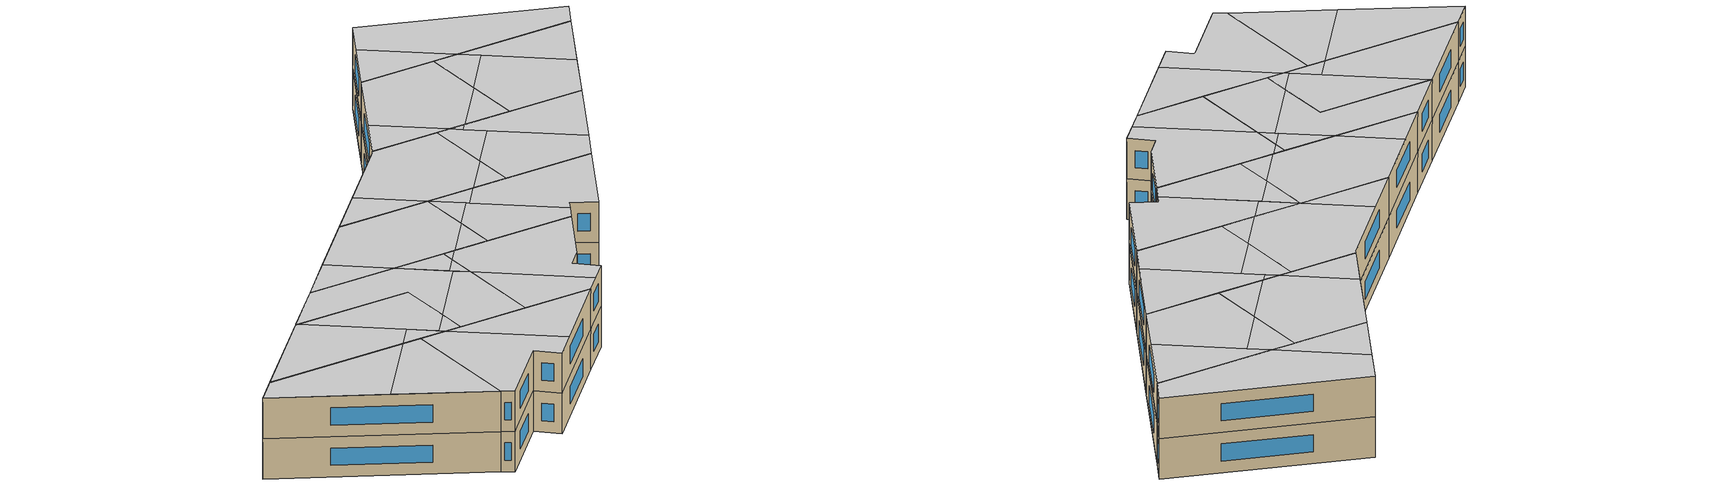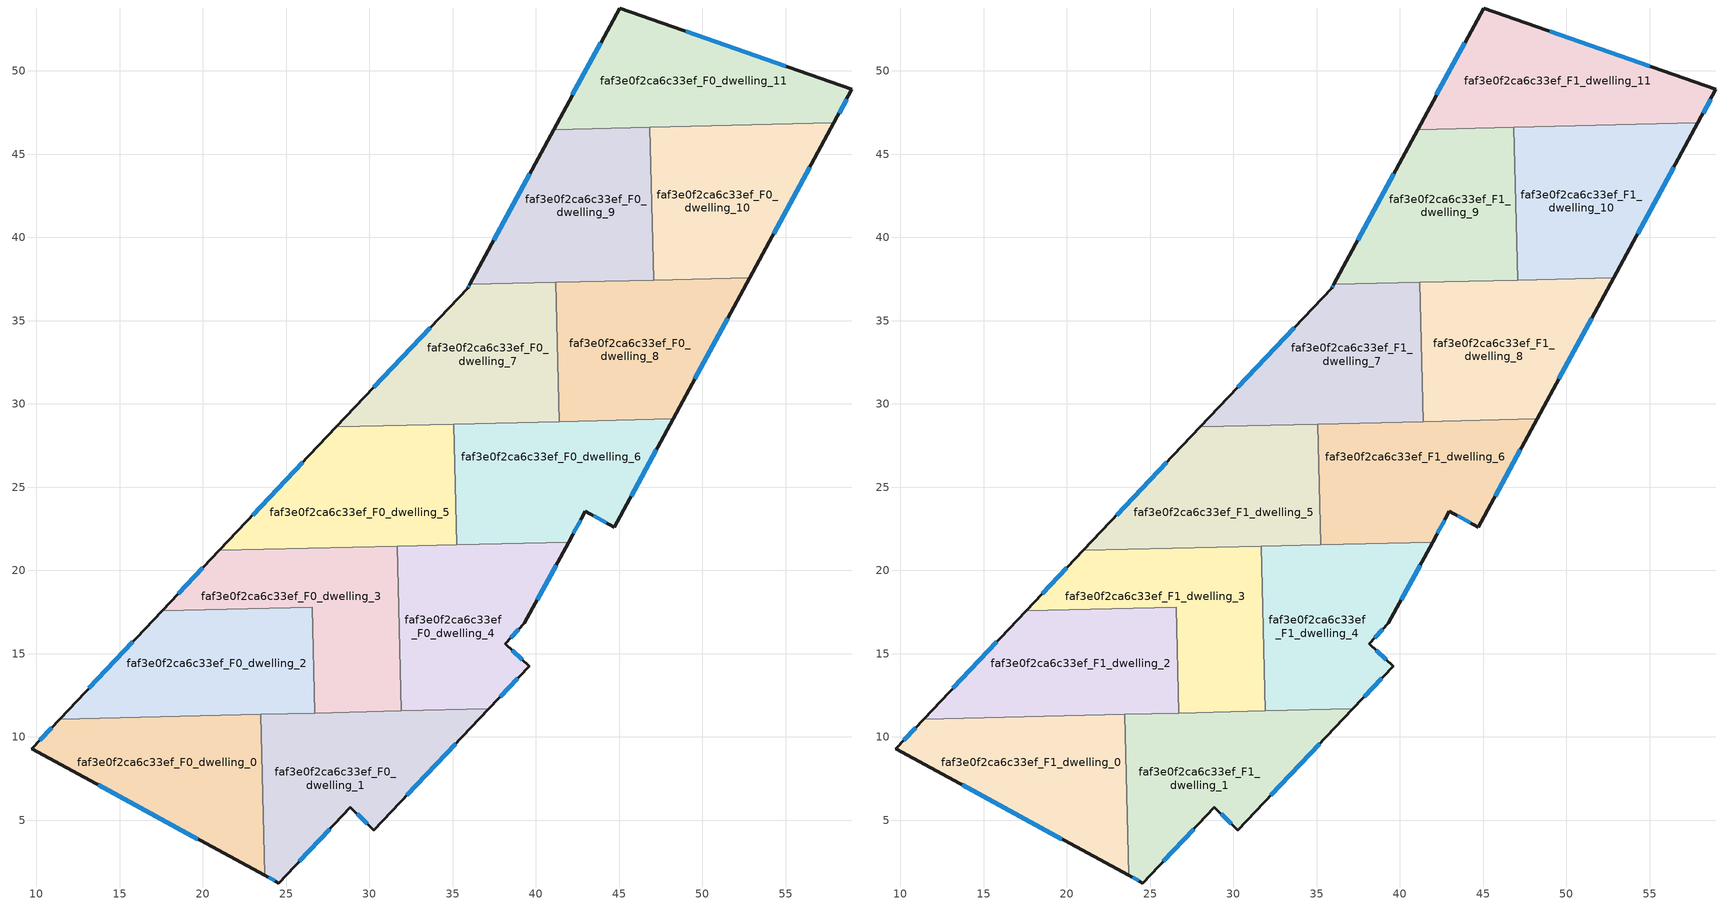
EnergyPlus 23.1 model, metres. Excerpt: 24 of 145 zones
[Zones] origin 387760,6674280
faf3e0f2ca6c33ef_F0_dwelling_0
 floor ground (EU_floor_Construction): 23.47,11.35 23.7,1.69 9.7,9.29 11.39,11.07 z0
 wall outside (EU_wall_Construction): 11.39,11.07 9.7,9.29 23.7,1.69 z0:3
 wall to faf3e0f2ca6c33ef_F0_dwelling_1 (EU_wall_Construction): 23.7,1.69 23.47,11.35 z0:3
 wall to faf3e0f2ca6c33ef_F0_dwelling_2 (EU_wall_Construction): 23.47,11.35 11.39,11.07 z0:3
 window (EU_Window_Construction): 13.7,7.12 19.7,3.86 / 10.91,10.56 10.18,9.8 z0.86:2.14
faf3e0f2ca6c33ef_F0_dwelling_1
 floor ground (EU_floor_Construction): 37.16,11.68 30.26,4.4 28.85,5.76 24.55,1.22 23.7,1.69 23.47,11.35 z0
 wall outside (EU_wall_Construction): 23.7,1.69 24.55,1.22 28.85,5.76 30.26,4.4 37.16,11.68 z0:3
 wall to faf3e0f2ca6c33ef_F0_dwelling_4 (EU_wall_Construction): 37.16,11.68 31.9,11.55 z0:3
 wall to faf3e0f2ca6c33ef_F0_dwelling_3 (EU_wall_Construction): 31.9,11.55 26.71,11.43 z0:3
 wall to faf3e0f2ca6c33ef_F0_dwelling_2 (EU_wall_Construction): 26.71,11.43 23.47,11.35 z0:3
 window (EU_Window_Construction): 29.25,5.37 29.86,4.79 / 25.78,2.52 27.62,4.46 / 23.94,1.55 24.31,1.35 / 32.23,6.48 35.19,9.6 z0.86:2.14
faf3e0f2ca6c33ef_F0_dwelling_10
 floor ground (EU_floor_Construction): 57.89,46.88 52.84,37.57 47.06,37.43 46.84,46.62 z0
 wall outside (EU_wall_Construction): 52.84,37.57 57.89,46.88 z0:3
 wall to faf3e0f2ca6c33ef_F0_dwelling_9 (EU_wall_Construction): 46.84,46.62 47.06,37.43 z0:3
 wall to faf3e0f2ca6c33ef_F0_dwelling_8 (EU_wall_Construction): 47.06,37.43 52.84,37.57 z0:3
 wall to faf3e0f2ca6c33ef_F0_dwelling_11 (EU_wall_Construction): 57.89,46.88 46.84,46.62 z0:3
 window (EU_Window_Construction): 54.28,40.23 56.45,44.22 z0.86:2.14
faf3e0f2ca6c33ef_F0_dwelling_11
 floor ground (EU_floor_Construction): 58.98,48.88 57.89,46.88 41.06,46.48 45.02,53.78 z0
 wall outside (EU_wall_Construction): 57.89,46.88 58.98,48.88 45.02,53.78 41.06,46.48 z0:3
 wall to faf3e0f2ca6c33ef_F0_dwelling_9 (EU_wall_Construction): 41.06,46.48 46.84,46.62 z0:3
 window (EU_Window_Construction): 54.99,50.28 49.01,52.38 / 58.2,47.45 58.67,48.31 / 43.89,51.69 42.19,48.57 z0.86:2.14
faf3e0f2ca6c33ef_F0_dwelling_2
 floor ground (EU_floor_Construction): 26.56,17.78 26.71,11.43 11.39,11.07 17.54,17.57 z0
 wall outside (EU_wall_Construction): 17.54,17.57 11.39,11.07 z0:3
 wall to faf3e0f2ca6c33ef_F0_dwelling_3 (EU_wall_Construction): 26.71,11.43 26.56,17.78 17.54,17.57 z0:3
 window (EU_Window_Construction): 15.78,15.71 13.14,12.92 z0.86:2.14
faf3e0f2ca6c33ef_F0_dwelling_3
 floor ground (EU_floor_Construction): 31.67,21.46 31.9,11.55 26.71,11.43 26.56,17.78 17.54,17.57 20.98,21.2 z0
 wall outside (EU_wall_Construction): 20.98,21.2 17.54,17.57 z0:3
 wall to faf3e0f2ca6c33ef_F0_dwelling_4 (EU_wall_Construction): 31.9,11.55 31.67,21.46 z0:3
 wall to faf3e0f2ca6c33ef_F0_dwelling_5 (EU_wall_Construction): 31.67,21.46 20.98,21.2 z0:3
 window (EU_Window_Construction): 20,20.16 18.52,18.6 z0.86:2.14
faf3e0f2ca6c33ef_F0_dwelling_4
 floor ground (EU_floor_Construction): 41.96,21.7 39.31,16.83 38.15,15.59 39.59,14.25 37.16,11.68 31.9,11.55 31.67,21.46 z0
 wall outside (EU_wall_Construction): 37.16,11.68 39.59,14.25 38.15,15.59 39.31,16.83 41.96,21.7 z0:3
 wall to faf3e0f2ca6c33ef_F0_dwelling_6 (EU_wall_Construction): 41.96,21.7 35.24,21.54 z0:3
 wall to faf3e0f2ca6c33ef_F0_dwelling_5 (EU_wall_Construction): 35.24,21.54 31.67,21.46 z0:3
 window (EU_Window_Construction): 40.07,18.22 41.21,20.31 / 38.48,15.94 38.98,16.47 / 39.18,14.63 38.56,15.21 / 37.85,12.41 38.9,13.52 z0.86:2.14
faf3e0f2ca6c33ef_F0_dwelling_5
 floor ground (EU_floor_Construction): 35.07,28.79 35.24,21.54 20.98,21.2 28.01,28.62 z0
 wall outside (EU_wall_Construction): 28.01,28.62 20.98,21.2 z0:3
 wall to faf3e0f2ca6c33ef_F0_dwelling_6 (EU_wall_Construction): 35.24,21.54 35.07,28.79 z0:3
 wall to faf3e0f2ca6c33ef_F0_dwelling_7 (EU_wall_Construction): 35.07,28.79 28.01,28.62 z0:3
 window (EU_Window_Construction): 26,26.5 22.99,23.32 z0.86:2.14
faf3e0f2ca6c33ef_F0_dwelling_6
 floor ground (EU_floor_Construction): 48.23,29.1 44.7,22.6 42.97,23.54 41.96,21.7 35.24,21.54 35.07,28.79 z0
 wall outside (EU_wall_Construction): 41.96,21.7 42.97,23.54 44.7,22.6 48.23,29.1 z0:3
 wall to faf3e0f2ca6c33ef_F0_dwelling_8 (EU_wall_Construction): 48.23,29.1 41.39,28.94 z0:3
 wall to faf3e0f2ca6c33ef_F0_dwelling_7 (EU_wall_Construction): 41.39,28.93 35.07,28.79 z0:3
 window (EU_Window_Construction): 43.46,23.27 44.21,22.87 / 42.25,22.23 42.68,23.01 / 45.71,24.46 47.22,27.24 z0.86:2.14
faf3e0f2ca6c33ef_F0_dwelling_7
 floor ground (EU_floor_Construction): 41.2,37.29 41.39,28.93 28.01,28.62 35.9,36.95 36.02,37.17 z0
 wall outside (EU_wall_Construction): 36.02,37.17 35.9,36.95 28.01,28.62 z0:3
 wall to faf3e0f2ca6c33ef_F0_dwelling_8 (EU_wall_Construction): 41.39,28.93 41.2,37.29 z0:3
 wall to faf3e0f2ca6c33ef_F0_dwelling_9 (EU_wall_Construction): 41.2,37.29 36.02,37.17 z0:3
 window (EU_Window_Construction): 33.64,34.57 30.26,31 / 35.98,37.11 35.93,37.02 z0.86:2.14
faf3e0f2ca6c33ef_F0_dwelling_8
 floor ground (EU_floor_Construction): 52.84,37.57 48.23,29.1 41.39,28.93 41.2,37.29 z0
 wall outside (EU_wall_Construction): 48.23,29.1 52.84,37.57 z0:3
 wall to faf3e0f2ca6c33ef_F0_dwelling_9 (EU_wall_Construction): 47.06,37.43 41.2,37.29 z0:3
 window (EU_Window_Construction): 49.55,31.52 51.52,35.15 z0.86:2.14
faf3e0f2ca6c33ef_F0_dwelling_9
 floor ground (EU_floor_Construction): 46.84,46.62 47.06,37.43 36.02,37.17 41.06,46.48 z0
 wall outside (EU_wall_Construction): 41.06,46.48 36.02,37.17 z0:3
 window (EU_Window_Construction): 39.62,43.82 37.46,39.83 z0.86:2.14
faf3e0f2ca6c33ef_F1_dwelling_0
 floor to faf3e0f2ca6c33ef_F0_dwelling_0 (EU_floor_Construction): 23.47,11.35 23.7,1.69 9.7,9.29 11.39,11.07 z3
 wall outside (EU_wall_Construction): 11.39,11.07 9.7,9.29 23.7,1.69 z3:6
 wall to faf3e0f2ca6c33ef_F1_dwelling_1 (EU_wall_Construction): 23.7,1.69 23.47,11.35 z3:6
 wall to faf3e0f2ca6c33ef_F1_dwelling_2 (EU_wall_Construction): 23.47,11.35 11.39,11.07 z3:6
 window (EU_Window_Construction): 13.7,7.12 19.7,3.86 / 10.91,10.56 10.18,9.8 z3.86:5.14
 ceiling to faf3e0f2ca6c33ef_F2_dwelling_0 (EU_floor_Construction): 17.2,5.22 22.04,11.32 11.39,11.07 9.7,9.29 z6
 ceiling to faf3e0f2ca6c33ef_F2_dwelling_1 (EU_floor_Construction): 23.7,1.69 23.47,11.35 22.04,11.32 17.2,5.22 z6
faf3e0f2ca6c33ef_F1_dwelling_1
 floor to faf3e0f2ca6c33ef_F0_dwelling_1 (EU_floor_Construction): 37.16,11.68 30.26,4.4 28.85,5.76 24.55,1.22 23.7,1.69 23.47,11.35 z3
 wall outside (EU_wall_Construction): 23.7,1.69 24.55,1.22 28.85,5.76 30.26,4.4 37.16,11.68 z3:6
 wall to faf3e0f2ca6c33ef_F1_dwelling_4 (EU_wall_Construction): 37.16,11.68 31.9,11.55 z3:6
 wall to faf3e0f2ca6c33ef_F1_dwelling_3 (EU_wall_Construction): 31.9,11.55 26.71,11.43 z3:6
 wall to faf3e0f2ca6c33ef_F1_dwelling_2 (EU_wall_Construction): 26.71,11.43 23.47,11.35 z3:6
 window (EU_Window_Construction): 29.25,5.37 29.86,4.79 / 25.78,2.52 27.62,4.46 / 23.94,1.55 24.31,1.35 / 32.23,6.48 35.19,9.6 z3.86:5.14
 ceiling to faf3e0f2ca6c33ef_F2_dwelling_1 (EU_floor_Construction): 30.26,4.4 31.99,6.22 25.47,11.4 23.47,11.35 23.7,1.69 24.55,1.22 28.85,5.76 z6
 ceiling to faf3e0f2ca6c33ef_F2_dwelling_3 (EU_floor_Construction): 31.99,6.22 37.15,11.68 25.47,11.4 z6
faf3e0f2ca6c33ef_F1_dwelling_10
 floor to faf3e0f2ca6c33ef_F0_dwelling_10 (EU_floor_Construction): 57.89,46.88 52.84,37.57 47.06,37.43 46.84,46.62 z3
 wall outside (EU_wall_Construction): 52.84,37.57 57.89,46.88 z3:6
 wall to faf3e0f2ca6c33ef_F1_dwelling_9 (EU_wall_Construction): 46.84,46.62 47.06,37.43 z3:6
 wall to faf3e0f2ca6c33ef_F1_dwelling_8 (EU_wall_Construction): 47.06,37.43 52.84,37.57 z3:6
 wall to faf3e0f2ca6c33ef_F1_dwelling_11 (EU_wall_Construction): 57.89,46.88 46.84,46.62 z3:6
 window (EU_Window_Construction): 54.28,40.23 56.45,44.22 z3.86:5.14
 ceiling to faf3e0f2ca6c33ef_F2_dwelling_9 (EU_floor_Construction): 52.83,37.57 55.05,41.65 50.03,45.63 46.96,41.77 47.06,37.43 z6
 ceiling to faf3e0f2ca6c33ef_F2_dwelling_8 (EU_floor_Construction): 46.96,41.77 50.03,45.63 48.73,46.66 46.84,46.62 z6
 ceiling adiabatic (EU_roof_Construction): 55.05,41.65 57.89,46.88 48.73,46.66 z6
faf3e0f2ca6c33ef_F1_dwelling_11
 floor to faf3e0f2ca6c33ef_F0_dwelling_11 (EU_floor_Construction): 58.98,48.88 57.89,46.88 41.06,46.48 45.02,53.78 z3
 wall outside (EU_wall_Construction): 57.89,46.88 58.98,48.88 45.02,53.78 41.06,46.48 z3:6
 wall to faf3e0f2ca6c33ef_F1_dwelling_9 (EU_wall_Construction): 41.06,46.48 46.84,46.62 z3:6
 window (EU_Window_Construction): 54.99,50.28 49.01,52.38 / 58.2,47.45 58.67,48.31 / 43.89,51.69 42.19,48.57 z3.86:5.14
 ceiling to faf3e0f2ca6c33ef_F2_dwelling_10 (EU_floor_Construction): 57.89,46.88 58.98,48.88 45.02,53.78 43.44,50.87 48.73,46.66 z6
 ceiling to faf3e0f2ca6c33ef_F2_dwelling_8 (EU_floor_Construction): 48.73,46.66 43.44,50.87 41.06,46.48 z6
faf3e0f2ca6c33ef_F1_dwelling_2
 floor to faf3e0f2ca6c33ef_F0_dwelling_2 (EU_floor_Construction): 26.56,17.78 26.71,11.43 11.39,11.07 17.54,17.57 z3
 wall outside (EU_wall_Construction): 17.54,17.57 11.39,11.07 z3:6
 wall to faf3e0f2ca6c33ef_F1_dwelling_3 (EU_wall_Construction): 26.71,11.43 26.56,17.78 17.54,17.57 z3:6
 window (EU_Window_Construction): 15.78,15.71 13.14,12.92 z3.86:5.14
 ceiling to faf3e0f2ca6c33ef_F2_dwelling_2 (EU_floor_Construction): 25.11,11.68 26.65,13.62 26.56,17.78 17.7,17.57 z6
 ceiling adiabatic (EU_roof_Construction): 22.04,11.32 23.4,13.04 17.7,17.57 17.54,17.57 11.39,11.07 z6
 ceiling to faf3e0f2ca6c33ef_F2_dwelling_1 (EU_floor_Construction): 25.47,11.4 23.4,13.04 22.04,11.32 z6
 ceiling to faf3e0f2ca6c33ef_F2_dwelling_3 (EU_floor_Construction): 26.71,11.43 26.65,13.62 25.11,11.68 25.47,11.4 z6
faf3e0f2ca6c33ef_F1_dwelling_3
 floor to faf3e0f2ca6c33ef_F0_dwelling_3 (EU_floor_Construction): 31.67,21.46 31.9,11.55 26.71,11.43 26.56,17.78 17.54,17.57 20.98,21.2 z3
 wall outside (EU_wall_Construction): 20.98,21.2 17.54,17.57 z3:6
 wall to faf3e0f2ca6c33ef_F1_dwelling_4 (EU_wall_Construction): 31.9,11.55 31.67,21.46 z3:6
 wall to faf3e0f2ca6c33ef_F1_dwelling_5 (EU_wall_Construction): 31.67,21.46 20.98,21.2 z3:6
 window (EU_Window_Construction): 20,20.16 18.52,18.6 z3.86:5.14
 ceiling to faf3e0f2ca6c33ef_F2_dwelling_3 (EU_floor_Construction): 31.9,11.55 31.75,18.14 30.82,18.87 26.65,13.62 26.71,11.43 z6
 ceiling to faf3e0f2ca6c33ef_F2_dwelling_2 (EU_floor_Construction): 26.65,13.62 30.82,18.87 27.69,21.36 20.98,21.2 17.61,17.64 17.7,17.57 26.56,17.78 z6
 ceiling to faf3e0f2ca6c33ef_F2_dwelling_5 (EU_floor_Construction): 31.75,18.14 31.69,20.36 30.64,19.02 z6
 ceiling adiabatic (EU_roof_Construction): 30.64,19.02 31.69,20.36 31.67,21.46 27.69,21.36 z6
faf3e0f2ca6c33ef_F1_dwelling_4
 floor to faf3e0f2ca6c33ef_F0_dwelling_4 (EU_floor_Construction): 41.96,21.7 39.31,16.83 38.15,15.59 39.59,14.25 37.16,11.68 31.9,11.55 31.67,21.46 z3
 wall outside (EU_wall_Construction): 37.16,11.68 39.59,14.25 38.15,15.59 39.31,16.83 41.96,21.7 z3:6
 wall to faf3e0f2ca6c33ef_F1_dwelling_6 (EU_wall_Construction): 41.96,21.7 35.24,21.54 z3:6
 wall to faf3e0f2ca6c33ef_F1_dwelling_5 (EU_wall_Construction): 35.24,21.54 31.67,21.46 z3:6
 window (EU_Window_Construction): 40.07,18.22 41.21,20.31 / 38.48,15.94 38.98,16.47 / 39.18,14.63 38.56,15.21 / 37.85,12.41 38.9,13.52 z3.86:5.14
 ceiling to faf3e0f2ca6c33ef_F2_dwelling_5 (EU_floor_Construction): 39.59,14.25 38.15,15.59 39.31,16.83 41.96,21.7 32.59,21.48 31.69,20.36 31.75,18.14 38.33,12.92 z6
 ceiling adiabatic (EU_roof_Construction): 31.69,20.36 32.59,21.48 31.67,21.46 z6
 ceiling to faf3e0f2ca6c33ef_F2_dwelling_3 (EU_floor_Construction): 37.15,11.68 38.33,12.92 31.75,18.14 31.9,11.55 z6
faf3e0f2ca6c33ef_F1_dwelling_5
 floor to faf3e0f2ca6c33ef_F0_dwelling_5 (EU_floor_Construction): 35.07,28.79 35.24,21.54 20.98,21.2 28.01,28.62 z3
 wall outside (EU_wall_Construction): 28.01,28.62 20.98,21.2 z3:6
 wall to faf3e0f2ca6c33ef_F1_dwelling_6 (EU_wall_Construction): 35.24,21.54 35.07,28.79 z3:6
 wall to faf3e0f2ca6c33ef_F1_dwelling_7 (EU_wall_Construction): 35.07,28.79 28.01,28.62 z3:6
 window (EU_Window_Construction): 26,26.5 22.99,23.32 z3.86:5.14
 ceiling to faf3e0f2ca6c33ef_F2_dwelling_4 (EU_floor_Construction): 32.59,21.48 35.17,24.73 35.07,28.79 28.01,28.62 23.95,24.33 27.69,21.36 z6
 ceiling to faf3e0f2ca6c33ef_F2_dwelling_5 (EU_floor_Construction): 35.24,21.54 35.17,24.73 32.59,21.48 z6
 ceiling to faf3e0f2ca6c33ef_F2_dwelling_2 (EU_floor_Construction): 27.69,21.36 23.95,24.33 20.98,21.2 z6
faf3e0f2ca6c33ef_F1_dwelling_6
 floor to faf3e0f2ca6c33ef_F0_dwelling_6 (EU_floor_Construction): 48.23,29.1 44.7,22.6 42.97,23.54 41.96,21.7 35.24,21.54 35.07,28.79 z3
 wall outside (EU_wall_Construction): 41.96,21.7 42.97,23.54 44.7,22.6 48.23,29.1 z3:6
 wall to faf3e0f2ca6c33ef_F1_dwelling_8 (EU_wall_Construction): 48.23,29.1 41.39,28.94 z3:6
 wall to faf3e0f2ca6c33ef_F1_dwelling_7 (EU_wall_Construction): 41.39,28.93 35.07,28.79 z3:6
 window (EU_Window_Construction): 43.46,23.27 44.21,22.87 / 42.25,22.23 42.68,23.01 / 45.71,24.46 47.22,27.24 z3.86:5.14
 ceiling to faf3e0f2ca6c33ef_F2_dwelling_7 (EU_floor_Construction): 44.7,22.6 48.23,29.1 38.77,28.87 37.31,27.04 42.59,22.85 42.97,23.54 z6
 ceiling to faf3e0f2ca6c33ef_F2_dwelling_5 (EU_floor_Construction): 41.96,21.7 42.59,22.85 37.12,27.19 35.17,24.73 35.24,21.54 z6
 ceiling to faf3e0f2ca6c33ef_F2_dwelling_4 (EU_floor_Construction): 35.17,24.73 37.12,27.19 35.11,28.79 35.07,28.79 z6
 ceiling to faf3e0f2ca6c33ef_F2_dwelling_6 (EU_floor_Construction): 37.31,27.04 38.77,28.87 35.11,28.79 z6
faf3e0f2ca6c33ef_F1_dwelling_7
 floor to faf3e0f2ca6c33ef_F0_dwelling_7 (EU_floor_Construction): 41.2,37.29 41.39,28.93 28.01,28.62 35.9,36.95 36.02,37.17 z3
 wall outside (EU_wall_Construction): 36.02,37.17 35.9,36.95 28.01,28.62 z3:6
 wall to faf3e0f2ca6c33ef_F1_dwelling_8 (EU_wall_Construction): 41.39,28.93 41.2,37.29 z3:6
 wall to faf3e0f2ca6c33ef_F1_dwelling_9 (EU_wall_Construction): 41.2,37.29 36.02,37.17 z3:6
 window (EU_Window_Construction): 33.64,34.57 30.26,31 / 35.98,37.11 35.93,37.02 z3.86:5.14
 ceiling to faf3e0f2ca6c33ef_F2_dwelling_6 (EU_floor_Construction): 38.77,28.87 41.32,32.08 41.2,37.29 36.02,37.17 35.9,36.95 31.15,31.93 35.11,28.79 z6
 ceiling to faf3e0f2ca6c33ef_F2_dwelling_7 (EU_floor_Construction): 41.39,28.94 41.32,32.08 38.77,28.87 z6
 ceiling to faf3e0f2ca6c33ef_F2_dwelling_4 (EU_floor_Construction): 35.11,28.79 31.15,31.93 28.01,28.62 35.07,28.79 z6
faf3e0f2ca6c33ef_F1_dwelling_8
 floor to faf3e0f2ca6c33ef_F0_dwelling_8 (EU_floor_Construction): 52.84,37.57 48.23,29.1 41.39,28.93 41.2,37.29 z3
 wall outside (EU_wall_Construction): 48.23,29.1 52.84,37.57 z3:6
 wall to faf3e0f2ca6c33ef_F1_dwelling_9 (EU_wall_Construction): 47.06,37.43 41.2,37.29 z3:6
 window (EU_Window_Construction): 49.55,31.52 51.52,35.15 z3.86:5.14
 ceiling to faf3e0f2ca6c33ef_F2_dwelling_9 (EU_floor_Construction): 49.54,31.5 52.83,37.57 43.45,37.35 42.95,36.72 z6
 ceiling to faf3e0f2ca6c33ef_F2_dwelling_8 (EU_floor_Construction): 42.95,36.72 43.45,37.35 42.2,37.32 z6
 ceiling to faf3e0f2ca6c33ef_F2_dwelling_7 (EU_floor_Construction): 48.23,29.1 49.54,31.5 44.21,35.72 41.32,32.08 41.39,28.94 z6
 ceiling to faf3e0f2ca6c33ef_F2_dwelling_6 (EU_floor_Construction): 41.32,32.08 44.21,35.72 42.2,37.32 41.2,37.29 z6
faf3e0f2ca6c33ef_F1_dwelling_9
 floor to faf3e0f2ca6c33ef_F0_dwelling_9 (EU_floor_Construction): 46.84,46.62 47.06,37.43 36.02,37.17 41.06,46.48 z3
 wall outside (EU_wall_Construction): 41.06,46.48 36.02,37.17 z3:6
 window (EU_Window_Construction): 39.62,43.82 37.46,39.83 z3.86:5.14
 ceiling to faf3e0f2ca6c33ef_F2_dwelling_8 (EU_floor_Construction): 43.45,37.35 46.96,41.77 46.84,46.62 41.06,46.48 37.93,40.71 42.2,37.32 z6
 ceiling to faf3e0f2ca6c33ef_F2_dwelling_6 (EU_floor_Construction): 42.2,37.32 37.93,40.71 36.02,37.17 z6
 ceiling to faf3e0f2ca6c33ef_F2_dwelling_9 (EU_floor_Construction): 47.06,37.43 46.96,41.77 43.45,37.35 z6
[Building]
EU S2 Campaign: North Axis=0; Terrain=City; Solar Distribution=FullExterior
[Site:Location]
Helsinki-Vantaa.AP: Latitude=60.317; Longitude=24.963; Time Zone=2; Elevation=54.6
[SizingPeriod:WeatherFileDays]
AnnualSizingPeriod: Begin Month=1; Begin Day of Month=1; End Month=12; End Day of Month=31; Day of Week for Start Day=Monday; Use Weather File Daylight Saving Period=No; Use Weather File Rain and Snow Indicators=No
[MATERIAL]
EU_InternalMass_Material: Roughness=MediumRough; Thickness=0.1; Conductivity=1; Density=1800; Specific Heat=900; Thermal Absorptance=0.9; Solar Absorptance=0.7; Visible Absorptance=0.7
[MATERIAL:NOMASS] Roughness=MediumRough; Thermal Absorptance=0.9; Solar Absorptance=0.7; Visible Absorptance=0.7
Name | Thermal Resistance
EU_wall_NoMass | 5.91765
EU_roof_NoMass | 11.1778
EU_floor_NoMass | 6.2875
[WINDOWMATERIAL:SIMPLEGLAZINGSYSTEM]
EU_Window_SimpleGlazing: UFactor=0.994035; Solar Heat Gain Coefficient=0.7; Visible Transmittance=0.7
[CONSTRUCTION]
EU_wall_Construction: EU_wall_NoMass
EU_roof_Construction: EU_roof_NoMass
EU_floor_Construction: EU_floor_NoMass
EU_Window_Construction: EU_Window_SimpleGlazing
EU_InternalMass_Construction: EU_InternalMass_Material
[ZONE] Type=1; Multiplier=1; Ceiling Height=autocalculate; Floor Area=autocalculate; Part of Total Floor Area=Yes
Name | Volume
faf3e0f2ca6c33ef_F0_dwelling_0; faf3e0f2ca6c33ef_F1_dwelling_0 | 231.839
faf3e0f2ca6c33ef_F0_dwelling_1; faf3e0f2ca6c33ef_F1_dwelling_1 | 231.82
faf3e0f2ca6c33ef_F0_dwelling_10; faf3e0f2ca6c33ef_F1_dwelling_10 | 231.879
faf3e0f2ca6c33ef_F0_dwelling_11; faf3e0f2ca6c33ef_F1_dwelling_11 | 231.838
faf3e0f2ca6c33ef_F0_dwelling_2; faf3e0f2ca6c33ef_F1_dwelling_2; faf3e0f2ca6c33ef_F0_dwelling_9; faf3e0f2ca6c33ef_F1_dwelling_9 | 231.846
faf3e0f2ca6c33ef_F0_dwelling_3; faf3e0f2ca6c33ef_F1_dwelling_3 | 231.847
faf3e0f2ca6c33ef_F0_dwelling_4; faf3e0f2ca6c33ef_F1_dwelling_4 | 231.851
faf3e0f2ca6c33ef_F0_dwelling_5; faf3e0f2ca6c33ef_F1_dwelling_5 | 231.826
faf3e0f2ca6c33ef_F0_dwelling_6; faf3e0f2ca6c33ef_F1_dwelling_6 | 231.856
faf3e0f2ca6c33ef_F0_dwelling_7; faf3e0f2ca6c33ef_F1_dwelling_7 | 231.822
faf3e0f2ca6c33ef_F0_dwelling_8; faf3e0f2ca6c33ef_F1_dwelling_8 | 231.849
[INTERNALMASS] Construction=EU_InternalMass_Construction
Name | Zone or ZoneList | Surface Area
faf3e0f2ca6c33ef_F0_dwelling_0_EU_InternalMass | faf3e0f2ca6c33ef_F0_dwelling_0 | 77.2799
faf3e0f2ca6c33ef_F0_dwelling_1_EU_InternalMass | faf3e0f2ca6c33ef_F0_dwelling_1 | 77.2716
faf3e0f2ca6c33ef_F0_dwelling_2_EU_InternalMass | faf3e0f2ca6c33ef_F0_dwelling_2 | 77.2838
faf3e0f2ca6c33ef_F0_dwelling_3_EU_InternalMass | faf3e0f2ca6c33ef_F0_dwelling_3 | 77.2823
faf3e0f2ca6c33ef_F0_dwelling_4_EU_InternalMass | faf3e0f2ca6c33ef_F0_dwelling_4 | 77.2836
faf3e0f2ca6c33ef_F0_dwelling_5_EU_InternalMass | faf3e0f2ca6c33ef_F0_dwelling_5 | 77.2774
faf3e0f2ca6c33ef_F0_dwelling_6_EU_InternalMass | faf3e0f2ca6c33ef_F0_dwelling_6 | 77.2857
faf3e0f2ca6c33ef_F0_dwelling_7_EU_InternalMass | faf3e0f2ca6c33ef_F0_dwelling_7 | 77.2758
faf3e0f2ca6c33ef_F0_dwelling_8_EU_InternalMass | faf3e0f2ca6c33ef_F0_dwelling_8 | 77.2825
faf3e0f2ca6c33ef_F0_dwelling_9_EU_InternalMass | faf3e0f2ca6c33ef_F0_dwelling_9 | 77.2848
faf3e0f2ca6c33ef_F0_dwelling_10_EU_InternalMass | faf3e0f2ca6c33ef_F0_dwelling_10 | 77.2904
faf3e0f2ca6c33ef_F0_dwelling_11_EU_InternalMass | faf3e0f2ca6c33ef_F0_dwelling_11 | 77.2794
faf3e0f2ca6c33ef_F1_dwelling_0_EU_InternalMass | faf3e0f2ca6c33ef_F1_dwelling_0 | 77.2799
faf3e0f2ca6c33ef_F1_dwelling_1_EU_InternalMass | faf3e0f2ca6c33ef_F1_dwelling_1 | 77.2716
faf3e0f2ca6c33ef_F1_dwelling_2_EU_InternalMass | faf3e0f2ca6c33ef_F1_dwelling_2 | 77.2838
faf3e0f2ca6c33ef_F1_dwelling_3_EU_InternalMass | faf3e0f2ca6c33ef_F1_dwelling_3 | 77.2823
faf3e0f2ca6c33ef_F1_dwelling_4_EU_InternalMass | faf3e0f2ca6c33ef_F1_dwelling_4 | 77.2836
faf3e0f2ca6c33ef_F1_dwelling_5_EU_InternalMass | faf3e0f2ca6c33ef_F1_dwelling_5 | 77.2774
faf3e0f2ca6c33ef_F1_dwelling_6_EU_InternalMass | faf3e0f2ca6c33ef_F1_dwelling_6 | 77.2857
faf3e0f2ca6c33ef_F1_dwelling_7_EU_InternalMass | faf3e0f2ca6c33ef_F1_dwelling_7 | 77.2758
faf3e0f2ca6c33ef_F1_dwelling_8_EU_InternalMass | faf3e0f2ca6c33ef_F1_dwelling_8 | 77.2825
faf3e0f2ca6c33ef_F1_dwelling_9_EU_InternalMass | faf3e0f2ca6c33ef_F1_dwelling_9 | 77.2848
faf3e0f2ca6c33ef_F1_dwelling_10_EU_InternalMass | faf3e0f2ca6c33ef_F1_dwelling_10 | 77.2904
faf3e0f2ca6c33ef_F1_dwelling_11_EU_InternalMass | faf3e0f2ca6c33ef_F1_dwelling_11 | 77.2794
[OTHEREQUIPMENT] Fuel Type=Electricity; Design Level Calculation Method=Watts/Area; Power per Zone Floor Area=1; Fraction Latent=0; Fraction Radiant=0; Fraction Lost=0; Carbon Dioxide Generation Rate=0; EndUse Subcategory=EU_Step8_InternalGains
Name | Zone or ZoneList or Space or SpaceList | Schedule
EU_Step8_InternalGain_faf3e0f2ca6c33ef_F0_dwelling_0_f000 | faf3e0f2ca6c33ef_F0_dwelling_0 | EU_Step8_GainSchedule_faf3e0f2ca6c33ef_F0_dwelling_0_f000
EU_Step8_InternalGain_faf3e0f2ca6c33ef_F0_dwelling_1_f000 | faf3e0f2ca6c33ef_F0_dwelling_1 | EU_Step8_GainSchedule_faf3e0f2ca6c33ef_F0_dwelling_1_f000
EU_Step8_InternalGain_faf3e0f2ca6c33ef_F0_dwelling_2_f000 | faf3e0f2ca6c33ef_F0_dwelling_2 | EU_Step8_GainSchedule_faf3e0f2ca6c33ef_F0_dwelling_2_f000
EU_Step8_InternalGain_faf3e0f2ca6c33ef_F0_dwelling_3_f000 | faf3e0f2ca6c33ef_F0_dwelling_3 | EU_Step8_GainSchedule_faf3e0f2ca6c33ef_F0_dwelling_3_f000
EU_Step8_InternalGain_faf3e0f2ca6c33ef_F0_dwelling_4_f000 | faf3e0f2ca6c33ef_F0_dwelling_4 | EU_Step8_GainSchedule_faf3e0f2ca6c33ef_F0_dwelling_4_f000
EU_Step8_InternalGain_faf3e0f2ca6c33ef_F0_dwelling_5_f000 | faf3e0f2ca6c33ef_F0_dwelling_5 | EU_Step8_GainSchedule_faf3e0f2ca6c33ef_F0_dwelling_5_f000
EU_Step8_InternalGain_faf3e0f2ca6c33ef_F0_dwelling_6_f000 | faf3e0f2ca6c33ef_F0_dwelling_6 | EU_Step8_GainSchedule_faf3e0f2ca6c33ef_F0_dwelling_6_f000
EU_Step8_InternalGain_faf3e0f2ca6c33ef_F0_dwelling_7_f000 | faf3e0f2ca6c33ef_F0_dwelling_7 | EU_Step8_GainSchedule_faf3e0f2ca6c33ef_F0_dwelling_7_f000
EU_Step8_InternalGain_faf3e0f2ca6c33ef_F0_dwelling_8_f000 | faf3e0f2ca6c33ef_F0_dwelling_8 | EU_Step8_GainSchedule_faf3e0f2ca6c33ef_F0_dwelling_8_f000
EU_Step8_InternalGain_faf3e0f2ca6c33ef_F0_dwelling_9_f000 | faf3e0f2ca6c33ef_F0_dwelling_9 | EU_Step8_GainSchedule_faf3e0f2ca6c33ef_F0_dwelling_9_f000
EU_Step8_InternalGain_faf3e0f2ca6c33ef_F0_dwelling_10_f000 | faf3e0f2ca6c33ef_F0_dwelling_10 | EU_Step8_GainSchedule_faf3e0f2ca6c33ef_F0_dwelling_10_f000
EU_Step8_InternalGain_faf3e0f2ca6c33ef_F0_dwelling_11_f000 | faf3e0f2ca6c33ef_F0_dwelling_11 | EU_Step8_GainSchedule_faf3e0f2ca6c33ef_F0_dwelling_11_f000
EU_Step8_InternalGain_faf3e0f2ca6c33ef_F1_dwelling_0_f000 | faf3e0f2ca6c33ef_F1_dwelling_0 | EU_Step8_GainSchedule_faf3e0f2ca6c33ef_F1_dwelling_0_f000
EU_Step8_InternalGain_faf3e0f2ca6c33ef_F1_dwelling_1_f000 | faf3e0f2ca6c33ef_F1_dwelling_1 | EU_Step8_GainSchedule_faf3e0f2ca6c33ef_F1_dwelling_1_f000
EU_Step8_InternalGain_faf3e0f2ca6c33ef_F1_dwelling_2_f000 | faf3e0f2ca6c33ef_F1_dwelling_2 | EU_Step8_GainSchedule_faf3e0f2ca6c33ef_F1_dwelling_2_f000
EU_Step8_InternalGain_faf3e0f2ca6c33ef_F1_dwelling_3_f000 | faf3e0f2ca6c33ef_F1_dwelling_3 | EU_Step8_GainSchedule_faf3e0f2ca6c33ef_F1_dwelling_3_f000
EU_Step8_InternalGain_faf3e0f2ca6c33ef_F1_dwelling_4_f000 | faf3e0f2ca6c33ef_F1_dwelling_4 | EU_Step8_GainSchedule_faf3e0f2ca6c33ef_F1_dwelling_4_f000
EU_Step8_InternalGain_faf3e0f2ca6c33ef_F1_dwelling_5_f000 | faf3e0f2ca6c33ef_F1_dwelling_5 | EU_Step8_GainSchedule_faf3e0f2ca6c33ef_F1_dwelling_5_f000
EU_Step8_InternalGain_faf3e0f2ca6c33ef_F1_dwelling_6_f000 | faf3e0f2ca6c33ef_F1_dwelling_6 | EU_Step8_GainSchedule_faf3e0f2ca6c33ef_F1_dwelling_6_f000
EU_Step8_InternalGain_faf3e0f2ca6c33ef_F1_dwelling_7_f000 | faf3e0f2ca6c33ef_F1_dwelling_7 | EU_Step8_GainSchedule_faf3e0f2ca6c33ef_F1_dwelling_7_f000
EU_Step8_InternalGain_faf3e0f2ca6c33ef_F1_dwelling_8_f000 | faf3e0f2ca6c33ef_F1_dwelling_8 | EU_Step8_GainSchedule_faf3e0f2ca6c33ef_F1_dwelling_8_f000
EU_Step8_InternalGain_faf3e0f2ca6c33ef_F1_dwelling_9_f000 | faf3e0f2ca6c33ef_F1_dwelling_9 | EU_Step8_GainSchedule_faf3e0f2ca6c33ef_F1_dwelling_9_f000
EU_Step8_InternalGain_faf3e0f2ca6c33ef_F1_dwelling_10_f000 | faf3e0f2ca6c33ef_F1_dwelling_10 | EU_Step8_GainSchedule_faf3e0f2ca6c33ef_F1_dwelling_10_f000
EU_Step8_InternalGain_faf3e0f2ca6c33ef_F1_dwelling_11_f000 | faf3e0f2ca6c33ef_F1_dwelling_11 | EU_Step8_GainSchedule_faf3e0f2ca6c33ef_F1_dwelling_11_f000
[ZONEVENTILATION:DESIGNFLOWRATE] Schedule=EU_AlwaysOn; Design Flow Rate Calculation Method=AirChanges/Hour; Air Changes per Hour=0.596421; Ventilation Type=Natural; Fan Pressure Rise=0; Fan Total Efficiency=1; Constant Term Coefficient=1; Temperature Term Coefficient=0; Velocity Term Coefficient=0; Velocity Squared Term Coefficient=0; Minimum Indoor Temperature=-100; Maximum Indoor Temperature=100; Delta Temperature=-100; Minimum Outdoor Temperature=-100; Maximum Outdoor Temperature=100; Maximum Wind Speed=40
Name | Zone or ZoneList or Space or SpaceList
EU_ConstantAir_faf3e0f2ca6c33ef_F0_dwelling_0 | faf3e0f2ca6c33ef_F0_dwelling_0
EU_ConstantAir_faf3e0f2ca6c33ef_F0_dwelling_1 | faf3e0f2ca6c33ef_F0_dwelling_1
EU_ConstantAir_faf3e0f2ca6c33ef_F0_dwelling_2 | faf3e0f2ca6c33ef_F0_dwelling_2
EU_ConstantAir_faf3e0f2ca6c33ef_F0_dwelling_3 | faf3e0f2ca6c33ef_F0_dwelling_3
EU_ConstantAir_faf3e0f2ca6c33ef_F0_dwelling_4 | faf3e0f2ca6c33ef_F0_dwelling_4
EU_ConstantAir_faf3e0f2ca6c33ef_F0_dwelling_5 | faf3e0f2ca6c33ef_F0_dwelling_5
EU_ConstantAir_faf3e0f2ca6c33ef_F0_dwelling_6 | faf3e0f2ca6c33ef_F0_dwelling_6
EU_ConstantAir_faf3e0f2ca6c33ef_F0_dwelling_7 | faf3e0f2ca6c33ef_F0_dwelling_7
EU_ConstantAir_faf3e0f2ca6c33ef_F0_dwelling_8 | faf3e0f2ca6c33ef_F0_dwelling_8
EU_ConstantAir_faf3e0f2ca6c33ef_F0_dwelling_9 | faf3e0f2ca6c33ef_F0_dwelling_9
EU_ConstantAir_faf3e0f2ca6c33ef_F0_dwelling_10 | faf3e0f2ca6c33ef_F0_dwelling_10
EU_ConstantAir_faf3e0f2ca6c33ef_F0_dwelling_11 | faf3e0f2ca6c33ef_F0_dwelling_11
EU_ConstantAir_faf3e0f2ca6c33ef_F1_dwelling_0 | faf3e0f2ca6c33ef_F1_dwelling_0
EU_ConstantAir_faf3e0f2ca6c33ef_F1_dwelling_1 | faf3e0f2ca6c33ef_F1_dwelling_1
EU_ConstantAir_faf3e0f2ca6c33ef_F1_dwelling_2 | faf3e0f2ca6c33ef_F1_dwelling_2
EU_ConstantAir_faf3e0f2ca6c33ef_F1_dwelling_3 | faf3e0f2ca6c33ef_F1_dwelling_3
EU_ConstantAir_faf3e0f2ca6c33ef_F1_dwelling_4 | faf3e0f2ca6c33ef_F1_dwelling_4
EU_ConstantAir_faf3e0f2ca6c33ef_F1_dwelling_5 | faf3e0f2ca6c33ef_F1_dwelling_5
EU_ConstantAir_faf3e0f2ca6c33ef_F1_dwelling_6 | faf3e0f2ca6c33ef_F1_dwelling_6
EU_ConstantAir_faf3e0f2ca6c33ef_F1_dwelling_7 | faf3e0f2ca6c33ef_F1_dwelling_7
EU_ConstantAir_faf3e0f2ca6c33ef_F1_dwelling_8 | faf3e0f2ca6c33ef_F1_dwelling_8
EU_ConstantAir_faf3e0f2ca6c33ef_F1_dwelling_9 | faf3e0f2ca6c33ef_F1_dwelling_9
EU_ConstantAir_faf3e0f2ca6c33ef_F1_dwelling_10 | faf3e0f2ca6c33ef_F1_dwelling_10
EU_ConstantAir_faf3e0f2ca6c33ef_F1_dwelling_11 | faf3e0f2ca6c33ef_F1_dwelling_11
[HVACTEMPLATE:THERMOSTAT] Constant Heating Setpoint=20; Constant Cooling Setpoint=50
EU_HeatOnly_faf3e0f2ca6c33ef_F0_dwelling_0; EU_HeatOnly_faf3e0f2ca6c33ef_F0_dwelling_1; EU_HeatOnly_faf3e0f2ca6c33ef_F0_dwelling_2; EU_HeatOnly_faf3e0f2ca6c33ef_F0_dwelling_3; EU_HeatOnly_faf3e0f2ca6c33ef_F0_dwelling_4; EU_HeatOnly_faf3e0f2ca6c33ef_F0_dwelling_5; EU_HeatOnly_faf3e0f2ca6c33ef_F0_dwelling_6; EU_HeatOnly_faf3e0f2ca6c33ef_F0_dwelling_7; EU_HeatOnly_faf3e0f2ca6c33ef_F0_dwelling_8; EU_HeatOnly_faf3e0f2ca6c33ef_F0_dwelling_9; EU_HeatOnly_faf3e0f2ca6c33ef_F0_dwelling_10; EU_HeatOnly_faf3e0f2ca6c33ef_F0_dwelling_11; EU_HeatOnly_faf3e0f2ca6c33ef_F1_dwelling_0; EU_HeatOnly_faf3e0f2ca6c33ef_F1_dwelling_1; EU_HeatOnly_faf3e0f2ca6c33ef_F1_dwelling_2; EU_HeatOnly_faf3e0f2ca6c33ef_F1_dwelling_3; EU_HeatOnly_faf3e0f2ca6c33ef_F1_dwelling_4; EU_HeatOnly_faf3e0f2ca6c33ef_F1_dwelling_5; EU_HeatOnly_faf3e0f2ca6c33ef_F1_dwelling_6; EU_HeatOnly_faf3e0f2ca6c33ef_F1_dwelling_7; EU_HeatOnly_faf3e0f2ca6c33ef_F1_dwelling_8; EU_HeatOnly_faf3e0f2ca6c33ef_F1_dwelling_9; EU_HeatOnly_faf3e0f2ca6c33ef_F1_dwelling_10; EU_HeatOnly_faf3e0f2ca6c33ef_F1_dwelling_11; EU_HeatOnly_faf3e0f2ca6c33ef_F2_dwelling_0; EU_HeatOnly_faf3e0f2ca6c33ef_F2_dwelling_1; EU_HeatOnly_faf3e0f2ca6c33ef_F2_dwelling_2; EU_HeatOnly_faf3e0f2ca6c33ef_F2_dwelling_3; EU_HeatOnly_faf3e0f2ca6c33ef_F2_dwelling_4; EU_HeatOnly_faf3e0f2ca6c33ef_F2_dwelling_5; EU_HeatOnly_faf3e0f2ca6c33ef_F2_dwelling_6; EU_HeatOnly_faf3e0f2ca6c33ef_F2_dwelling_7; EU_HeatOnly_faf3e0f2ca6c33ef_F2_dwelling_8; EU_HeatOnly_faf3e0f2ca6c33ef_F2_dwelling_9; EU_HeatOnly_faf3e0f2ca6c33ef_F2_dwelling_10; EU_HeatOnly_faf3e0f2ca6c33ef_F3_dwelling_0; EU_HeatOnly_faf3e0f2ca6c33ef_F3_dwelling_1; EU_HeatOnly_faf3e0f2ca6c33ef_F3_dwelling_2; EU_HeatOnly_faf3e0f2ca6c33ef_F3_dwelling_3; EU_HeatOnly_faf3e0f2ca6c33ef_F3_dwelling_4; EU_HeatOnly_faf3e0f2ca6c33ef_F3_dwelling_5; EU_HeatOnly_faf3e0f2ca6c33ef_F3_dwelling_6; EU_HeatOnly_faf3e0f2ca6c33ef_F3_dwelling_7; EU_HeatOnly_faf3e0f2ca6c33ef_F3_dwelling_8; EU_HeatOnly_faf3e0f2ca6c33ef_F3_dwelling_9; EU_HeatOnly_faf3e0f2ca6c33ef_F3_dwelling_10; EU_HeatOnly_faf3e0f2ca6c33ef_F4_dwelling_0; EU_HeatOnly_faf3e0f2ca6c33ef_F4_dwelling_1; EU_HeatOnly_faf3e0f2ca6c33ef_F4_dwelling_2; EU_HeatOnly_faf3e0f2ca6c33ef_F4_dwelling_3; EU_HeatOnly_faf3e0f2ca6c33ef_F4_dwelling_4; EU_HeatOnly_faf3e0f2ca6c33ef_F4_dwelling_5; EU_HeatOnly_faf3e0f2ca6c33ef_F4_dwelling_6; EU_HeatOnly_faf3e0f2ca6c33ef_F4_dwelling_7; EU_HeatOnly_faf3e0f2ca6c33ef_F4_dwelling_8; EU_HeatOnly_faf3e0f2ca6c33ef_F4_dwelling_9; EU_HeatOnly_faf3e0f2ca6c33ef_F4_dwelling_10; EU_HeatOnly_faf3e0f2ca6c33ef_F5_dwelling_0; EU_HeatOnly_faf3e0f2ca6c33ef_F5_dwelling_1; EU_HeatOnly_faf3e0f2ca6c33ef_F5_dwelling_2; EU_HeatOnly_faf3e0f2ca6c33ef_F5_dwelling_3; EU_HeatOnly_faf3e0f2ca6c33ef_F5_dwelling_4; EU_HeatOnly_faf3e0f2ca6c33ef_F5_dwelling_5; EU_HeatOnly_faf3e0f2ca6c33ef_F5_dwelling_6; EU_HeatOnly_faf3e0f2ca6c33ef_F5_dwelling_7; EU_HeatOnly_faf3e0f2ca6c33ef_F5_dwelling_8; EU_HeatOnly_faf3e0f2ca6c33ef_F5_dwelling_9; EU_HeatOnly_faf3e0f2ca6c33ef_F5_dwelling_10; EU_HeatOnly_faf3e0f2ca6c33ef_F6_dwelling_0; EU_HeatOnly_faf3e0f2ca6c33ef_F6_dwelling_1; EU_HeatOnly_faf3e0f2ca6c33ef_F6_dwelling_2; EU_HeatOnly_faf3e0f2ca6c33ef_F6_dwelling_3; EU_HeatOnly_faf3e0f2ca6c33ef_F6_dwelling_4; EU_HeatOnly_faf3e0f2ca6c33ef_F6_dwelling_5; EU_HeatOnly_faf3e0f2ca6c33ef_F6_dwelling_6; EU_HeatOnly_faf3e0f2ca6c33ef_F6_dwelling_7; EU_HeatOnly_faf3e0f2ca6c33ef_F6_dwelling_8; EU_HeatOnly_faf3e0f2ca6c33ef_F6_dwelling_9; EU_HeatOnly_faf3e0f2ca6c33ef_F6_dwelling_10; EU_HeatOnly_faf3e0f2ca6c33ef_F7_dwelling_0; EU_HeatOnly_faf3e0f2ca6c33ef_F7_dwelling_1; EU_HeatOnly_faf3e0f2ca6c33ef_F7_dwelling_2; EU_HeatOnly_faf3e0f2ca6c33ef_F7_dwelling_3; EU_HeatOnly_faf3e0f2ca6c33ef_F7_dwelling_4; EU_HeatOnly_faf3e0f2ca6c33ef_F7_dwelling_5; EU_HeatOnly_faf3e0f2ca6c33ef_F7_dwelling_6; EU_HeatOnly_faf3e0f2ca6c33ef_F7_dwelling_7; EU_HeatOnly_faf3e0f2ca6c33ef_F7_dwelling_8; EU_HeatOnly_faf3e0f2ca6c33ef_F7_dwelling_9; EU_HeatOnly_faf3e0f2ca6c33ef_F7_dwelling_10; EU_HeatOnly_faf3e0f2ca6c33ef_F8_dwelling_0; EU_HeatOnly_faf3e0f2ca6c33ef_F8_dwelling_1; EU_HeatOnly_faf3e0f2ca6c33ef_F8_dwelling_2; EU_HeatOnly_faf3e0f2ca6c33ef_F8_dwelling_3; EU_HeatOnly_faf3e0f2ca6c33ef_F8_dwelling_4; EU_HeatOnly_faf3e0f2ca6c33ef_F8_dwelling_5; EU_HeatOnly_faf3e0f2ca6c33ef_F8_dwelling_6; EU_HeatOnly_faf3e0f2ca6c33ef_F8_dwelling_7; EU_HeatOnly_faf3e0f2ca6c33ef_F8_dwelling_8; EU_HeatOnly_faf3e0f2ca6c33ef_F8_dwelling_9; EU_HeatOnly_faf3e0f2ca6c33ef_F8_dwelling_10; EU_HeatOnly_faf3e0f2ca6c33ef_F9_dwelling_0; EU_HeatOnly_faf3e0f2ca6c33ef_F9_dwelling_1; EU_HeatOnly_faf3e0f2ca6c33ef_F9_dwelling_2; EU_HeatOnly_faf3e0f2ca6c33ef_F9_dwelling_3; EU_HeatOnly_faf3e0f2ca6c33ef_F9_dwelling_4; EU_HeatOnly_faf3e0f2ca6c33ef_F9_dwelling_5; EU_HeatOnly_faf3e0f2ca6c33ef_F9_dwelling_6; EU_HeatOnly_faf3e0f2ca6c33ef_F9_dwelling_7; EU_HeatOnly_faf3e0f2ca6c33ef_F9_dwelling_8; EU_HeatOnly_faf3e0f2ca6c33ef_F9_dwelling_9; EU_HeatOnly_faf3e0f2ca6c33ef_F9_dwelling_10; EU_HeatOnly_faf3e0f2ca6c33ef_F10_dwelling_0; EU_HeatOnly_faf3e0f2ca6c33ef_F10_dwelling_1
[HVACTEMPLATE:ZONE:IDEALLOADSAIRSYSTEM] System Availability Schedule=EU_AlwaysOn; Maximum Heating Supply Air Temperature=50; Minimum Cooling Supply Air Temperature=13; Maximum Heating Supply Air Humidity Ratio=0.0156; Minimum Cooling Supply Air Humidity Ratio=0.0077; Heating Limit=NoLimit; Cooling Limit=NoLimit; Heating Availability Schedule=EU_AlwaysOn; Cooling Availability Schedule=EU_CoolingOff; Dehumidification Control Type=ConstantSensibleHeatRatio; Cooling Sensible Heat Ratio=0.7; Dehumidification Setpoint=60; Humidification Control Type=None; Humidification Setpoint=30; Outdoor Air Method=None; Outdoor Air Flow Rate per Person=0.00944; Outdoor Air Flow Rate per Zone Floor Area=0; Outdoor Air Flow Rate per Zone=0; Demand Controlled Ventilation Type=None; Outdoor Air Economizer Type=NoEconomizer; Heat Recovery Type=None; Sensible Heat Recovery Effectiveness=0.7; Latent Heat Recovery Effectiveness=0.65
Name | Template Thermostat
faf3e0f2ca6c33ef_F0_dwelling_0 | EU_HeatOnly_faf3e0f2ca6c33ef_F0_dwelling_0
faf3e0f2ca6c33ef_F0_dwelling_1 | EU_HeatOnly_faf3e0f2ca6c33ef_F0_dwelling_1
faf3e0f2ca6c33ef_F0_dwelling_2 | EU_HeatOnly_faf3e0f2ca6c33ef_F0_dwelling_2
faf3e0f2ca6c33ef_F0_dwelling_3 | EU_HeatOnly_faf3e0f2ca6c33ef_F0_dwelling_3
faf3e0f2ca6c33ef_F0_dwelling_4 | EU_HeatOnly_faf3e0f2ca6c33ef_F0_dwelling_4
faf3e0f2ca6c33ef_F0_dwelling_5 | EU_HeatOnly_faf3e0f2ca6c33ef_F0_dwelling_5
faf3e0f2ca6c33ef_F0_dwelling_6 | EU_HeatOnly_faf3e0f2ca6c33ef_F0_dwelling_6
faf3e0f2ca6c33ef_F0_dwelling_7 | EU_HeatOnly_faf3e0f2ca6c33ef_F0_dwelling_7
faf3e0f2ca6c33ef_F0_dwelling_8 | EU_HeatOnly_faf3e0f2ca6c33ef_F0_dwelling_8
faf3e0f2ca6c33ef_F0_dwelling_9 | EU_HeatOnly_faf3e0f2ca6c33ef_F0_dwelling_9
faf3e0f2ca6c33ef_F0_dwelling_10 | EU_HeatOnly_faf3e0f2ca6c33ef_F0_dwelling_10
faf3e0f2ca6c33ef_F0_dwelling_11 | EU_HeatOnly_faf3e0f2ca6c33ef_F0_dwelling_11
faf3e0f2ca6c33ef_F1_dwelling_0 | EU_HeatOnly_faf3e0f2ca6c33ef_F1_dwelling_0
faf3e0f2ca6c33ef_F1_dwelling_1 | EU_HeatOnly_faf3e0f2ca6c33ef_F1_dwelling_1
faf3e0f2ca6c33ef_F1_dwelling_2 | EU_HeatOnly_faf3e0f2ca6c33ef_F1_dwelling_2
faf3e0f2ca6c33ef_F1_dwelling_3 | EU_HeatOnly_faf3e0f2ca6c33ef_F1_dwelling_3
faf3e0f2ca6c33ef_F1_dwelling_4 | EU_HeatOnly_faf3e0f2ca6c33ef_F1_dwelling_4
faf3e0f2ca6c33ef_F1_dwelling_5 | EU_HeatOnly_faf3e0f2ca6c33ef_F1_dwelling_5
faf3e0f2ca6c33ef_F1_dwelling_6 | EU_HeatOnly_faf3e0f2ca6c33ef_F1_dwelling_6
faf3e0f2ca6c33ef_F1_dwelling_7 | EU_HeatOnly_faf3e0f2ca6c33ef_F1_dwelling_7
faf3e0f2ca6c33ef_F1_dwelling_8 | EU_HeatOnly_faf3e0f2ca6c33ef_F1_dwelling_8
faf3e0f2ca6c33ef_F1_dwelling_9 | EU_HeatOnly_faf3e0f2ca6c33ef_F1_dwelling_9
faf3e0f2ca6c33ef_F1_dwelling_10 | EU_HeatOnly_faf3e0f2ca6c33ef_F1_dwelling_10
faf3e0f2ca6c33ef_F1_dwelling_11 | EU_HeatOnly_faf3e0f2ca6c33ef_F1_dwelling_11
[SIZING:ZONE] Zone Cooling Design Supply Air Temperature Input Method=SupplyAirTemperature; Zone Cooling Design Supply Air Temperature=13; Zone Heating Design Supply Air Temperature Input Method=SupplyAirTemperature; Zone Heating Design Supply Air Temperature=50; Zone Cooling Design Supply Air Humidity Ratio=0.008; Zone Heating Design Supply Air Humidity Ratio=0.008; Cooling Design Air Flow Method=DesignDay; Cooling Design Air Flow Rate=0; Cooling Minimum Air Flow per Zone Floor Area=0.000762; Cooling Minimum Air Flow=0; Cooling Minimum Air Flow Fraction=0.2; Heating Design Air Flow Method=DesignDay; Heating Design Air Flow Rate=0; Heating Maximum Air Flow per Zone Floor Area=0.002032; Heating Maximum Air Flow=0.141576; Heating Maximum Air Flow Fraction=0.3; Account for Dedicated Outdoor Air System=No; Dedicated Outdoor Air System Control Strategy=NeutralSupplyAir; Dedicated Outdoor Air Low Setpoint Temperature for Design=autosize; Dedicated Outdoor Air High Setpoint Temperature for Design=autosize; Zone Load Sizing Method=Sensible Load Only No Latent Load; Zone Latent Cooling Design Supply Air Humidity Ratio Input Method=HumidityRatioDifference; Zone Cooling Design Supply Air Humidity Ratio Difference=0.005; Zone Latent Heating Design Supply Air Humidity Ratio Input Method=HumidityRatioDifference; Zone Humidification Design Supply Air Humidity Ratio Difference=0.005
faf3e0f2ca6c33ef_F0_dwelling_0; faf3e0f2ca6c33ef_F0_dwelling_1; faf3e0f2ca6c33ef_F0_dwelling_2; faf3e0f2ca6c33ef_F0_dwelling_3; faf3e0f2ca6c33ef_F0_dwelling_4; faf3e0f2ca6c33ef_F0_dwelling_5; faf3e0f2ca6c33ef_F0_dwelling_6; faf3e0f2ca6c33ef_F0_dwelling_7; faf3e0f2ca6c33ef_F0_dwelling_8; faf3e0f2ca6c33ef_F0_dwelling_9; faf3e0f2ca6c33ef_F0_dwelling_10; faf3e0f2ca6c33ef_F0_dwelling_11; faf3e0f2ca6c33ef_F1_dwelling_0; faf3e0f2ca6c33ef_F1_dwelling_1; faf3e0f2ca6c33ef_F1_dwelling_2; faf3e0f2ca6c33ef_F1_dwelling_3; faf3e0f2ca6c33ef_F1_dwelling_4; faf3e0f2ca6c33ef_F1_dwelling_5; faf3e0f2ca6c33ef_F1_dwelling_6; faf3e0f2ca6c33ef_F1_dwelling_7; faf3e0f2ca6c33ef_F1_dwelling_8; faf3e0f2ca6c33ef_F1_dwelling_9; faf3e0f2ca6c33ef_F1_dwelling_10; faf3e0f2ca6c33ef_F1_dwelling_11
[SCHEDULE:CONSTANT]
Name | Hourly Value
EU_AlwaysOn | 1
EU_CoolingOff | 0
[SCHEDULE:FILE] Column Number=1; Rows to Skip at Top=0; Number of Hours of Data=8760; Column Separator=Comma; Interpolate to Timestep=No; Minutes per Item=60; Adjust Schedule for Daylight Savings=Yes
Name | File
EU_Step8_GainSchedule_faf3e0f2ca6c33ef_F0_dwelling_0_f000 | ../../schedules/faf3e0f2ca6c33ef/faf3e0f2ca6c33ef_F0_dwelling_0_f000_gain.csv
EU_Step8_GainSchedule_faf3e0f2ca6c33ef_F0_dwelling_1_f000 | ../../schedules/faf3e0f2ca6c33ef/faf3e0f2ca6c33ef_F0_dwelling_1_f000_gain.csv
EU_Step8_GainSchedule_faf3e0f2ca6c33ef_F0_dwelling_2_f000 | ../../schedules/faf3e0f2ca6c33ef/faf3e0f2ca6c33ef_F0_dwelling_2_f000_gain.csv
EU_Step8_GainSchedule_faf3e0f2ca6c33ef_F0_dwelling_3_f000 | ../../schedules/faf3e0f2ca6c33ef/faf3e0f2ca6c33ef_F0_dwelling_3_f000_gain.csv
EU_Step8_GainSchedule_faf3e0f2ca6c33ef_F0_dwelling_4_f000 | ../../schedules/faf3e0f2ca6c33ef/faf3e0f2ca6c33ef_F0_dwelling_4_f000_gain.csv
EU_Step8_GainSchedule_faf3e0f2ca6c33ef_F0_dwelling_5_f000 | ../../schedules/faf3e0f2ca6c33ef/faf3e0f2ca6c33ef_F0_dwelling_5_f000_gain.csv
EU_Step8_GainSchedule_faf3e0f2ca6c33ef_F0_dwelling_6_f000 | ../../schedules/faf3e0f2ca6c33ef/faf3e0f2ca6c33ef_F0_dwelling_6_f000_gain.csv
EU_Step8_GainSchedule_faf3e0f2ca6c33ef_F0_dwelling_7_f000 | ../../schedules/faf3e0f2ca6c33ef/faf3e0f2ca6c33ef_F0_dwelling_7_f000_gain.csv
EU_Step8_GainSchedule_faf3e0f2ca6c33ef_F0_dwelling_8_f000 | ../../schedules/faf3e0f2ca6c33ef/faf3e0f2ca6c33ef_F0_dwelling_8_f000_gain.csv
EU_Step8_GainSchedule_faf3e0f2ca6c33ef_F0_dwelling_9_f000 | ../../schedules/faf3e0f2ca6c33ef/faf3e0f2ca6c33ef_F0_dwelling_9_f000_gain.csv
EU_Step8_GainSchedule_faf3e0f2ca6c33ef_F0_dwelling_10_f000 | ../../schedules/faf3e0f2ca6c33ef/faf3e0f2ca6c33ef_F0_dwelling_10_f000_gain.csv
EU_Step8_GainSchedule_faf3e0f2ca6c33ef_F0_dwelling_11_f000 | ../../schedules/faf3e0f2ca6c33ef/faf3e0f2ca6c33ef_F0_dwelling_11_f000_gain.csv
EU_Step8_GainSchedule_faf3e0f2ca6c33ef_F1_dwelling_0_f000 | ../../schedules/faf3e0f2ca6c33ef/faf3e0f2ca6c33ef_F1_dwelling_0_f000_gain.csv
EU_Step8_GainSchedule_faf3e0f2ca6c33ef_F1_dwelling_1_f000 | ../../schedules/faf3e0f2ca6c33ef/faf3e0f2ca6c33ef_F1_dwelling_1_f000_gain.csv
EU_Step8_GainSchedule_faf3e0f2ca6c33ef_F1_dwelling_2_f000 | ../../schedules/faf3e0f2ca6c33ef/faf3e0f2ca6c33ef_F1_dwelling_2_f000_gain.csv
EU_Step8_GainSchedule_faf3e0f2ca6c33ef_F1_dwelling_3_f000 | ../../schedules/faf3e0f2ca6c33ef/faf3e0f2ca6c33ef_F1_dwelling_3_f000_gain.csv
EU_Step8_GainSchedule_faf3e0f2ca6c33ef_F1_dwelling_4_f000 | ../../schedules/faf3e0f2ca6c33ef/faf3e0f2ca6c33ef_F1_dwelling_4_f000_gain.csv
EU_Step8_GainSchedule_faf3e0f2ca6c33ef_F1_dwelling_5_f000 | ../../schedules/faf3e0f2ca6c33ef/faf3e0f2ca6c33ef_F1_dwelling_5_f000_gain.csv
EU_Step8_GainSchedule_faf3e0f2ca6c33ef_F1_dwelling_6_f000 | ../../schedules/faf3e0f2ca6c33ef/faf3e0f2ca6c33ef_F1_dwelling_6_f000_gain.csv
EU_Step8_GainSchedule_faf3e0f2ca6c33ef_F1_dwelling_7_f000 | ../../schedules/faf3e0f2ca6c33ef/faf3e0f2ca6c33ef_F1_dwelling_7_f000_gain.csv
EU_Step8_GainSchedule_faf3e0f2ca6c33ef_F1_dwelling_8_f000 | ../../schedules/faf3e0f2ca6c33ef/faf3e0f2ca6c33ef_F1_dwelling_8_f000_gain.csv
EU_Step8_GainSchedule_faf3e0f2ca6c33ef_F1_dwelling_9_f000 | ../../schedules/faf3e0f2ca6c33ef/faf3e0f2ca6c33ef_F1_dwelling_9_f000_gain.csv
EU_Step8_GainSchedule_faf3e0f2ca6c33ef_F1_dwelling_10_f000 | ../../schedules/faf3e0f2ca6c33ef/faf3e0f2ca6c33ef_F1_dwelling_10_f000_gain.csv
EU_Step8_GainSchedule_faf3e0f2ca6c33ef_F1_dwelling_11_f000 | ../../schedules/faf3e0f2ca6c33ef/faf3e0f2ca6c33ef_F1_dwelling_11_f000_gain.csv
